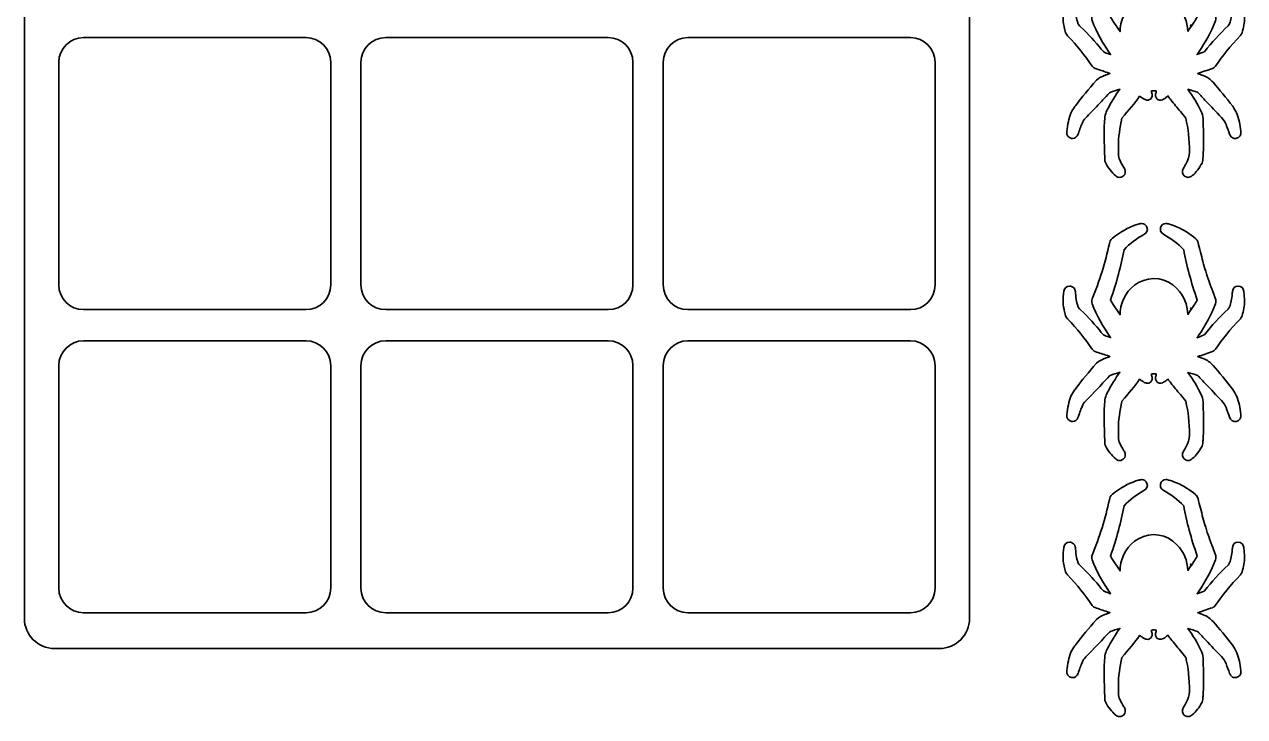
# Model space of a CAD drawing. Extents: x -1599 to 1560, y -1261 to 352.
# Drawn here: x -1599 to -102, y -1261 to -412 of the extents above; entities that cross this region are included whole.
import ezdxf

# ---------------------------------------------------------------- set-up
doc = ezdxf.new("R2010")
doc.units = 0
doc.header["$MEASUREMENT"] = 0
doc.layers.add('Layer 1', color=7, linetype='Continuous', lineweight=0)

msp = doc.modelspace()

# ---------------------------------------------------------------- linework, layer by layer
at = {"layer": 'Layer 1', "color": 1, "lineweight": 35, "true_color": 0xff0000}
for points, knots in [([(-516.8, 273), (-516.8, 273), (-1522, 273), (-1522, 273), (-1564.6, 273), (-1599.1, 238.5), (-1599.1, 195.9), (-1599.1, 195.9), (-1599.1, -1140.2), (-1599.1, -1140.2), (-1599.1, -1160.7), (-1582.5, -1177.3), (-1562, -1177.3), (-1562, -1177.3), (-476.8, -1177.3), (-476.8, -1177.3), (-456.3, -1177.3), (-439.7, -1160.7), (-439.7, -1140.2), (-439.7, -1140.2), (-439.7, 195.9), (-439.7, 195.9), (-439.7, 238.5), (-474.2, 273), (-516.8, 273)], [0, 0, 0, 0, 1, 1, 1, 2, 2, 2, 3, 3, 3, 4, 4, 4, 5, 5, 5, 6, 6, 6, 7, 7, 7, 8, 8, 8, 8]), ([(-138, -463.3), (-129.6, -450.9), (-119.6, -438.6), (-107.5, -425.8), (-106.6, -424.8), (-105.9, -423.6), (-105.4, -422.3), (-103.3, -416.2), (-102.3, -409.9), (-102.4, -403.7), (-102.4, -400.2), (-102.8, -396.7), (-103.1, -393.4), (-103.1, -393.4), (-103.2, -392.4), (-103.2, -392.4), (-103.5, -388.5), (-106.4, -385.9), (-110.3, -385.9), (-114.1, -385.9), (-116.8, -388.5), (-117.2, -392.4), (-117.3, -393.1), (-117.3, -393.7), (-117.4, -394.4), (-117.4, -394.4), (-117.4, -395.3), (-117.4, -395.3), (-117.9, -401.6), (-118.9, -406.7), (-120.7, -411.3), (-121.1, -412.4), (-121.7, -413.2), (-122.5, -414), (-132.8, -423.7), (-142.6, -434.3), (-151.6, -445.6), (-151.7, -445.7), (-151.8, -445.8), (-151.8, -445.8), (-154.8, -446.9), (-157.8, -448.1), (-160.7, -449.2), (-160.1, -448.3), (-159.5, -447.5), (-158.9, -446.6), (-149.9, -433.7), (-143.1, -420.9), (-138, -407.6), (-137, -405), (-137.6, -402.9), (-138, -401.5), (-139.1, -398.5), (-140.3, -395.4), (-141.4, -392.4), (-144.4, -384.3), (-147.5, -375.9), (-150, -367.6), (-152.4, -359.9), (-154.4, -351.9), (-156.4, -344.2), (-157.4, -340.2), (-158.4, -336.3), (-159.4, -332.3), (-159.9, -330.5), (-160.9, -328.8), (-162.2, -327.8), (-169.4, -321.7), (-177.3, -316.7), (-185.7, -313), (-189, -311.6), (-192.4, -310.6), (-195.7, -309.6), (-195.7, -309.6), (-196.4, -309.4), (-196.4, -309.4), (-197.2, -309.2), (-197.9, -309.1), (-198.7, -309.1), (-201.9, -309.1), (-204.6, -311.3), (-205.4, -314.5), (-205.9, -316.5), (-205.9, -320.2), (-201.3, -322.7), (-192.3, -327.5), (-184.1, -333.8), (-176.9, -341.3), (-173.4, -360.8), (-168, -381), (-160.3, -403), (-161.7, -405.2), (-163.1, -407.4), (-164.6, -409.6), (-164.6, -409.6), (-164.6, -409.6), (-164.6, -409.6), (-164.6, -409.6), (-168, -414.8), (-168, -414.8), (-168.2, -414.1), (-168.3, -413.4), (-168.5, -412.7), (-168.4, -413.5), (-168.3, -414.2), (-168.2, -415), (-168.2, -415), (-171.9, -420.5), (-171.9, -420.5), (-172.4, -408.5), (-176.6, -397.9), (-185.2, -388.9), (-197.8, -375.8), (-216.6, -372.8), (-232.3, -381.6), (-246, -389.3), (-253, -401.6), (-254.9, -416.9), (-255.1, -418.3), (-255.1, -419.6), (-255.1, -421), (-255.1, -421), (-263.3, -408.5), (-263.3, -408.5), (-264.5, -406.6), (-265.7, -404.8), (-266.8, -403), (-259.2, -381.1), (-253.8, -360.9), (-250.2, -341.3), (-242.9, -333.6), (-234.6, -327.4), (-225.7, -322.6), (-222.2, -320.7), (-220.7, -317.2), (-222, -313.7), (-223.1, -310.9), (-225.6, -309.1), (-228.6, -309.1), (-229.2, -309.1), (-229.9, -309.2), (-230.6, -309.4), (-232, -309.7), (-233.8, -310.1), (-235.5, -310.7), (-245.1, -314), (-254.3, -319.2), (-264.3, -327.1), (-266.9, -329.1), (-267.6, -331.6), (-268.1, -333.7), (-273.1, -356.8), (-280.2, -379.7), (-289.1, -401.6), (-289.9, -403.6), (-289.9, -405.5), (-289.2, -407.5), (-283.7, -421.8), (-276.3, -435.5), (-266.6, -449.1), (-268.3, -448.4), (-270.1, -447.8), (-271.9, -447.2), (-274.4, -446.3), (-276.2, -445), (-278.1, -442.6), (-285.2, -433.6), (-293.5, -424.6), (-303.7, -414.9), (-305.4, -413.2), (-306.3, -412), (-306.7, -410.6), (-306.9, -410), (-307.1, -409.4), (-307.3, -408.7), (-307.7, -407.3), (-308.1, -406), (-308.4, -404.7), (-308.9, -401.4), (-309.3, -397.8), (-309.7, -394.4), (-309.7, -394.4), (-309.8, -392.9), (-309.8, -392.9), (-310, -391.6), (-310.4, -387.7), (-314.5, -386.3), (-315.4, -386), (-316.2, -385.8), (-317, -385.8), (-320.5, -385.8), (-323.4, -388.5), (-324, -392.2), (-325.4, -401.1), (-325.1, -409.7), (-323.1, -417.7), (-323, -418), (-322.9, -418.4), (-322.8, -418.7), (-322.3, -420.9), (-321.7, -423.7), (-319.5, -426), (-307.7, -438.4), (-297.8, -450.6), (-289.2, -463.4), (-288.3, -464.5), (-287.1, -465.5), (-285.7, -466), (-280.7, -467.7), (-275.7, -469.4), (-270.6, -471.2), (-270.6, -471.2), (-267.4, -472.3), (-267.4, -472.3), (-269.5, -473), (-271.6, -473.8), (-273.6, -474.6), (-273.6, -474.6), (-274.4, -474.9), (-274.4, -474.9), (-277.5, -476.1), (-281, -477.4), (-283.8, -480.5), (-293.7, -491.6), (-301.8, -501.1), (-309.4, -511.4), (-309.7, -511.9), (-310.1, -512.4), (-310.4, -512.8), (-312.2, -515.2), (-314.1, -517.8), (-315.3, -520.8), (-317.9, -527.4), (-319.5, -534.6), (-320.3, -543.7), (-320.8, -547.8), (-318.5, -551), (-314.7, -551.8), (-314.2, -551.9), (-313.7, -551.9), (-313.3, -551.9), (-310.2, -551.9), (-307.7, -550), (-306.6, -546.7), (-306.2, -545.8), (-305.9, -544.8), (-305.6, -543.9), (-304.7, -541.4), (-303.9, -539.1), (-303, -536.8), (-303, -536.8), (-302.4, -535.4), (-302.4, -535.4), (-301.3, -532.7), (-300.3, -530.1), (-298.5, -528.2), (-296.3, -526), (-294.2, -523.7), (-292.1, -521.5), (-292.1, -521.5), (-284, -513), (-284, -513), (-278.7, -507.4), (-273.3, -501.7), (-267.9, -496.1), (-267.4, -495.6), (-267.2, -495.4), (-267.2, -495.4), (-263.3, -494.1), (-259.3, -492.8), (-255.3, -491.6), (-260.4, -498.7), (-266.2, -507.4), (-270.7, -516.9), (-270.7, -516.9), (-271.1, -517.8), (-271.1, -517.8), (-272.2, -520), (-273.3, -522.5), (-273.6, -525.3), (-274.3, -532.6), (-274.6, -539.2), (-274.6, -545.6), (-274.5, -553.5), (-274.3, -561.5), (-274, -569.2), (-273.9, -572), (-273.8, -574.8), (-273.8, -577.7), (-273.7, -578.8), (-273.6, -580.2), (-272.9, -581.6), (-269.6, -588.2), (-265.5, -593.5), (-260.4, -597.8), (-258.9, -599), (-257.2, -599.7), (-255.5, -599.7), (-253.8, -599.7), (-252.3, -599), (-250.9, -597.9), (-248.3, -595.6), (-247.8, -591.9), (-249.7, -588.6), (-249.7, -588.6), (-250.3, -587.6), (-250.3, -587.6), (-251.9, -584.8), (-253.5, -582), (-255.1, -579.1), (-256.5, -576.4), (-257.2, -573.7), (-257.1, -570.8), (-257, -569.1), (-257, -567.3), (-257.1, -565.6), (-257.1, -564.5), (-257.1, -563.3), (-257.1, -562.2), (-257, -550.2), (-255.5, -538.5), (-252.8, -527.2), (-252.8, -527.2), (-252.7, -527.1), (-252.7, -527), (-244.1, -517.3), (-237.1, -508.6), (-231.1, -500.2), (-229.8, -501.1), (-228.6, -501.9), (-227.6, -502.5), (-226.6, -503.2), (-225.6, -503.8), (-224.4, -504.3), (-223.8, -504.6), (-223.2, -504.7), (-222.5, -504.8), (-220.6, -505.3), (-219.8, -504.9), (-219.8, -504.9), (-219.8, -504.9), (-219.9, -504.7), (-219.9, -504.7), (-219.1, -504.5), (-218.3, -504.2), (-217.7, -503.6), (-215.4, -501.7), (-215.7, -498.6), (-215.8, -497.6), (-215.9, -496.7), (-216.1, -495.9), (-216.3, -495.3), (-216.4, -495), (-216.5, -494.7), (-216.5, -494.4), (-216.6, -494), (-216.5, -493.8), (-216.5, -493.7), (-216.5, -493.7), (-216.4, -493.7), (-216.2, -493.6), (-215.3, -493.5), (-214.3, -493.4), (-213.4, -493.4), (-212.6, -493.4), (-211.9, -493.5), (-211.2, -493.6), (-210.8, -493.6), (-210.7, -493.7), (-210.6, -493.7), (-210.6, -493.8), (-210.5, -494.1), (-210.6, -494.7), (-210.7, -494.9), (-210.8, -495.1), (-210.8, -495.4), (-211, -496), (-211.3, -496.7), (-211.4, -497.6), (-211.5, -498.7), (-211.8, -501.4), (-209.8, -503.4), (-208.8, -504.3), (-207.3, -504.9), (-205.6, -504.9), (-204.9, -504.9), (-204, -504.8), (-203.1, -504.4), (-201, -503.6), (-199.3, -502.5), (-197.9, -501.1), (-197.9, -501.1), (-197.9, -501.1), (-197.9, -501.1), (-197.9, -501.1), (-197.4, -500.7), (-196.5, -499.9), (-196.5, -499.9), (-196.4, -499.8), (-196.4, -499.8), (-195.2, -501.4), (-194.1, -503), (-192.8, -504.6), (-189, -509.4), (-185, -514.2), (-181.1, -518.9), (-178.9, -521.6), (-176.7, -524.3), (-174.5, -527), (-174.4, -527.1), (-174.4, -527.2), (-174.4, -527.2), (-171.4, -539.5), (-169.9, -553.1), (-170, -568.9), (-170, -573.7), (-171.2, -578.1), (-173.8, -582.5), (-174.5, -583.5), (-175.1, -584.6), (-175.7, -585.6), (-176.2, -586.5), (-176.7, -587.4), (-177.3, -588.3), (-179.8, -592.5), (-178.4, -596), (-176.2, -597.9), (-174.9, -599), (-173.3, -599.6), (-171.7, -599.6), (-169.9, -599.6), (-168.1, -598.9), (-166.4, -597.5), (-161.8, -593.6), (-157.9, -588.6), (-154.5, -582.1), (-153.9, -581), (-153.5, -579.8), (-153.5, -578.7), (-153.4, -576.9), (-153.3, -575.1), (-153.2, -573.3), (-152.9, -568.6), (-152.6, -563.6), (-152.6, -558.7), (-152.6, -548.9), (-152.9, -538.9), (-153.1, -530.4), (-153.1, -530.4), (-153.2, -529.7), (-153.2, -529.7), (-153.2, -527), (-153.4, -523.8), (-154.7, -520.6), (-159.6, -509.4), (-166.2, -499.5), (-171.8, -491.6), (-167.9, -492.8), (-164, -494.1), (-160.1, -495.3), (-160, -495.4), (-159.9, -495.4), (-159.8, -495.5), (-156.5, -499), (-153.1, -502.6), (-149.7, -506.1), (-143.5, -512.7), (-137, -519.5), (-130.6, -526.1), (-128.1, -528.7), (-126.2, -531.6), (-125, -534.8), (-123.5, -538.7), (-122.1, -542.7), (-120.6, -546.7), (-120, -548.3), (-119.1, -549.6), (-117.9, -550.5), (-116.8, -551.4), (-115.4, -551.9), (-113.9, -551.9), (-113.4, -551.9), (-112.8, -551.9), (-112.2, -551.7), (-108.4, -550.8), (-106.2, -547.6), (-106.8, -543.5), (-107.5, -538.8), (-108.1, -535.3), (-108.7, -531.9), (-110.1, -524.3), (-112.7, -518), (-116.9, -512.5), (-124.9, -501.9), (-133.5, -491.8), (-141, -483.1), (-144.3, -479.3), (-148.2, -476.6), (-152.9, -474.8), (-155.2, -474), (-157.5, -473.1), (-159.8, -472.3), (-153.8, -470.2), (-147.8, -468.2), (-141.8, -466.1), (-140.2, -465.6), (-138.8, -464.5), (-138, -463.3)], [0, 0, 0, 0, 1, 1, 1, 2, 2, 2, 3, 3, 3, 4, 4, 4, 5, 5, 5, 6, 6, 6, 7, 7, 7, 8, 8, 8, 9, 9, 9, 10, 10, 10, 11, 11, 11, 12, 12, 12, 13, 13, 13, 14, 14, 14, 15, 15, 15, 16, 16, 16, 17, 17, 17, 18, 18, 18, 19, 19, 19, 20, 20, 20, 21, 21, 21, 22, 22, 22, 23, 23, 23, 24, 24, 24, 25, 25, 25, 26, 26, 26, 27, 27, 27, 28, 28, 28, 29, 29, 29, 30, 30, 30, 31, 31, 31, 32, 32, 32, 33, 33, 33, 34, 34, 34, 35, 35, 35, 36, 36, 36, 37, 37, 37, 38, 38, 38, 39, 39, 39, 40, 40, 40, 41, 41, 41, 42, 42, 42, 43, 43, 43, 44, 44, 44, 45, 45, 45, 46, 46, 46, 47, 47, 47, 48, 48, 48, 49, 49, 49, 50, 50, 50, 51, 51, 51, 52, 52, 52, 53, 53, 53, 54, 54, 54, 55, 55, 55, 56, 56, 56, 57, 57, 57, 58, 58, 58, 59, 59, 59, 60, 60, 60, 61, 61, 61, 62, 62, 62, 63, 63, 63, 64, 64, 64, 65, 65, 65, 66, 66, 66, 67, 67, 67, 68, 68, 68, 69, 69, 69, 70, 70, 70, 71, 71, 71, 72, 72, 72, 73, 73, 73, 74, 74, 74, 75, 75, 75, 76, 76, 76, 77, 77, 77, 78, 78, 78, 79, 79, 79, 80, 80, 80, 81, 81, 81, 82, 82, 82, 83, 83, 83, 84, 84, 84, 85, 85, 85, 86, 86, 86, 87, 87, 87, 88, 88, 88, 89, 89, 89, 90, 90, 90, 91, 91, 91, 92, 92, 92, 93, 93, 93, 94, 94, 94, 95, 95, 95, 96, 96, 96, 97, 97, 97, 98, 98, 98, 99, 99, 99, 100, 100, 100, 101, 101, 101, 102, 102, 102, 103, 103, 103, 104, 104, 104, 105, 105, 105, 106, 106, 106, 107, 107, 107, 108, 108, 108, 109, 109, 109, 110, 110, 110, 111, 111, 111, 112, 112, 112, 113, 113, 113, 114, 114, 114, 115, 115, 115, 116, 116, 116, 117, 117, 117, 118, 118, 118, 119, 119, 119, 120, 120, 120, 121, 121, 121, 122, 122, 122, 123, 123, 123, 124, 124, 124, 125, 125, 125, 126, 126, 126, 127, 127, 127, 128, 128, 128, 129, 129, 129, 130, 130, 130, 131, 131, 131, 132, 132, 132, 133, 133, 133, 134, 134, 134, 135, 135, 135, 136, 136, 136, 137, 137, 137, 138, 138, 138, 139, 139, 139, 140, 140, 140, 141, 141, 141, 142, 142, 142, 143, 143, 143, 144, 144, 144, 145, 145, 145, 146, 146, 146, 147, 147, 147, 148, 148, 148, 149, 149, 149, 150, 150, 150, 151, 151, 151, 152, 152, 152, 153, 153, 153, 154, 154, 154, 155, 155, 155, 156, 156, 156, 157, 157, 157, 158, 158, 158, 159, 159, 159, 160, 160, 160, 161, 161, 161, 162, 162, 162, 163, 163, 163, 164, 164, 164, 165, 165, 165, 166, 166, 166, 167, 167, 167, 168, 168, 168, 169, 169, 169, 169]), ([(-1223.3, -731.5), (-1223.3, -748.2), (-1236.9, -761.8), (-1253.6, -761.8), (-1253.6, -761.8), (-1526.5, -761.8), (-1526.5, -761.8), (-1543.3, -761.8), (-1556.9, -748.2), (-1556.9, -731.5), (-1556.9, -731.5), (-1556.9, -458.6), (-1556.9, -458.6), (-1556.9, -441.8), (-1543.3, -428.2), (-1526.5, -428.2), (-1526.5, -428.2), (-1253.6, -428.2), (-1253.6, -428.2), (-1236.9, -428.2), (-1223.3, -441.8), (-1223.3, -458.6), (-1223.3, -458.6), (-1223.3, -731.5), (-1223.3, -731.5)], [0, 0, 0, 0, 1, 1, 1, 2, 2, 2, 3, 3, 3, 4, 4, 4, 5, 5, 5, 6, 6, 6, 7, 7, 7, 8, 8, 8, 8]), ([(-852.6, -731.5), (-852.6, -748.2), (-866.2, -761.8), (-882.9, -761.8), (-882.9, -761.8), (-1155.8, -761.8), (-1155.8, -761.8), (-1172.6, -761.8), (-1186.2, -748.2), (-1186.2, -731.5), (-1186.2, -731.5), (-1186.2, -458.6), (-1186.2, -458.6), (-1186.2, -441.8), (-1172.6, -428.2), (-1155.8, -428.2), (-1155.8, -428.2), (-882.9, -428.2), (-882.9, -428.2), (-866.2, -428.2), (-852.6, -441.8), (-852.6, -458.6), (-852.6, -458.6), (-852.6, -731.5), (-852.6, -731.5)], [0, 0, 0, 0, 1, 1, 1, 2, 2, 2, 3, 3, 3, 4, 4, 4, 5, 5, 5, 6, 6, 6, 7, 7, 7, 8, 8, 8, 8]), ([(-481.9, -731.5), (-481.9, -748.2), (-495.5, -761.8), (-512.2, -761.8), (-512.2, -761.8), (-785.1, -761.8), (-785.1, -761.8), (-801.9, -761.8), (-815.5, -748.2), (-815.5, -731.5), (-815.5, -731.5), (-815.5, -458.6), (-815.5, -458.6), (-815.5, -441.8), (-801.9, -428.2), (-785.1, -428.2), (-785.1, -428.2), (-512.2, -428.2), (-512.2, -428.2), (-495.5, -428.2), (-481.9, -441.8), (-481.9, -458.6), (-481.9, -458.6), (-481.9, -731.5), (-481.9, -731.5)], [0, 0, 0, 0, 1, 1, 1, 2, 2, 2, 3, 3, 3, 4, 4, 4, 5, 5, 5, 6, 6, 6, 7, 7, 7, 8, 8, 8, 8]), ([(-138, -810.3), (-129.6, -797.9), (-119.6, -785.7), (-107.5, -772.9), (-106.6, -771.9), (-105.9, -770.7), (-105.4, -769.4), (-103.3, -763.2), (-102.3, -757), (-102.4, -750.7), (-102.4, -747.2), (-102.8, -743.8), (-103.1, -740.5), (-103.1, -740.5), (-103.2, -739.5), (-103.2, -739.5), (-103.5, -735.6), (-106.4, -732.9), (-110.3, -732.9), (-114.1, -732.9), (-116.8, -735.5), (-117.2, -739.4), (-117.3, -740.1), (-117.3, -740.8), (-117.4, -741.5), (-117.4, -741.5), (-117.4, -742.4), (-117.4, -742.4), (-117.9, -748.7), (-118.9, -753.7), (-120.7, -758.3), (-121.1, -759.4), (-121.7, -760.3), (-122.5, -761.1), (-132.8, -770.7), (-142.6, -781.3), (-151.6, -792.7), (-151.7, -792.7), (-151.8, -792.8), (-151.8, -792.8), (-154.8, -794), (-157.8, -795.1), (-160.7, -796.2), (-160.1, -795.4), (-159.5, -794.5), (-158.9, -793.7), (-149.9, -780.8), (-143.1, -768), (-138, -754.6), (-137, -752), (-137.6, -750), (-138, -748.6), (-139.1, -745.6), (-140.3, -742.5), (-141.4, -739.4), (-144.4, -731.3), (-147.5, -723), (-150, -714.6), (-152.4, -706.9), (-154.4, -699), (-156.4, -691.2), (-157.4, -687.3), (-158.4, -683.3), (-159.4, -679.3), (-159.9, -677.6), (-160.9, -675.9), (-162.2, -674.8), (-169.4, -668.7), (-177.3, -663.8), (-185.7, -660.1), (-189, -658.7), (-192.4, -657.7), (-195.7, -656.7), (-195.7, -656.7), (-196.4, -656.5), (-196.4, -656.5), (-197.2, -656.3), (-197.9, -656.1), (-198.7, -656.1), (-201.9, -656.1), (-204.6, -658.3), (-205.4, -661.6), (-205.9, -663.6), (-205.9, -667.3), (-201.3, -669.7), (-192.3, -674.6), (-184.1, -680.9), (-176.9, -688.3), (-173.4, -707.9), (-168, -728.1), (-160.3, -750.1), (-161.7, -752.2), (-163.1, -754.5), (-164.6, -756.7), (-164.6, -756.7), (-164.6, -756.7), (-164.6, -756.7), (-164.6, -756.7), (-168, -761.8), (-168, -761.8), (-168.2, -761.1), (-168.3, -760.5), (-168.5, -759.8), (-168.4, -760.5), (-168.3, -761.3), (-168.2, -762), (-168.2, -762), (-171.9, -767.6), (-171.9, -767.6), (-172.4, -755.6), (-176.6, -744.9), (-185.2, -736), (-197.8, -722.9), (-216.6, -719.8), (-232.3, -728.7), (-246, -736.4), (-253, -748.7), (-254.9, -764), (-255.1, -765.3), (-255.1, -766.7), (-255.1, -768.1), (-255.1, -768.1), (-263.3, -755.5), (-263.3, -755.5), (-264.5, -753.7), (-265.7, -751.9), (-266.8, -750.1), (-259.2, -728.2), (-253.8, -708), (-250.2, -688.3), (-242.9, -680.7), (-234.6, -674.4), (-225.7, -669.7), (-222.2, -667.8), (-220.7, -664.3), (-222, -660.8), (-223.1, -657.9), (-225.6, -656.2), (-228.6, -656.2), (-229.2, -656.2), (-229.9, -656.3), (-230.6, -656.4), (-232, -656.8), (-233.8, -657.2), (-235.5, -657.8), (-245.1, -661.1), (-254.3, -666.3), (-264.3, -674.1), (-266.9, -676.2), (-267.6, -678.6), (-268.1, -680.8), (-273.1, -703.9), (-280.2, -726.7), (-289.1, -748.7), (-289.9, -750.6), (-289.9, -752.5), (-289.2, -754.5), (-283.7, -768.9), (-276.3, -782.5), (-266.6, -796.1), (-268.3, -795.5), (-270.1, -794.8), (-271.9, -794.2), (-274.4, -793.4), (-276.2, -792), (-278.1, -789.7), (-285.2, -780.7), (-293.5, -771.6), (-303.7, -761.9), (-305.4, -760.3), (-306.3, -759), (-306.7, -757.6), (-306.9, -757), (-307.1, -756.4), (-307.3, -755.8), (-307.7, -754.4), (-308.1, -753.1), (-308.4, -751.8), (-308.9, -748.4), (-309.3, -744.9), (-309.7, -741.5), (-309.7, -741.5), (-309.8, -740), (-309.8, -740), (-310, -738.7), (-310.4, -734.8), (-314.5, -733.3), (-315.4, -733), (-316.2, -732.9), (-317, -732.9), (-320.5, -732.9), (-323.4, -735.5), (-324, -739.3), (-325.4, -748.2), (-325.1, -756.8), (-323.1, -764.8), (-323, -765.1), (-322.9, -765.4), (-322.8, -765.8), (-322.3, -768), (-321.7, -770.7), (-319.5, -773.1), (-307.7, -785.5), (-297.8, -797.7), (-289.2, -810.4), (-288.3, -811.6), (-287.1, -812.6), (-285.7, -813.1), (-280.7, -814.8), (-275.7, -816.5), (-270.6, -818.2), (-270.6, -818.2), (-267.4, -819.3), (-267.4, -819.3), (-269.5, -820.1), (-271.6, -820.8), (-273.6, -821.6), (-273.6, -821.6), (-274.4, -821.9), (-274.4, -821.9), (-277.5, -823.1), (-281, -824.5), (-283.8, -827.6), (-293.7, -838.7), (-301.8, -848.2), (-309.4, -858.5), (-309.7, -858.9), (-310.1, -859.4), (-310.4, -859.9), (-312.2, -862.2), (-314.1, -864.8), (-315.3, -867.9), (-317.9, -874.4), (-319.5, -881.7), (-320.3, -890.8), (-320.8, -894.9), (-318.5, -898), (-314.7, -898.8), (-314.2, -898.9), (-313.7, -899), (-313.3, -899), (-310.2, -899), (-307.7, -897), (-306.6, -893.7), (-306.2, -892.8), (-305.9, -891.9), (-305.6, -891), (-304.7, -888.5), (-303.9, -886.2), (-303, -883.9), (-303, -883.9), (-302.4, -882.5), (-302.4, -882.5), (-301.3, -879.7), (-300.3, -877.1), (-298.5, -875.3), (-296.3, -873.1), (-294.2, -870.8), (-292.1, -868.6), (-292.1, -868.6), (-284, -860.1), (-284, -860.1), (-278.7, -854.4), (-273.3, -848.8), (-267.9, -843.1), (-267.4, -842.7), (-267.2, -842.5), (-267.2, -842.4), (-263.3, -841.1), (-259.3, -839.9), (-255.3, -838.6), (-260.4, -845.8), (-266.2, -854.4), (-270.7, -864), (-270.7, -864), (-271.1, -864.9), (-271.1, -864.9), (-272.2, -867), (-273.3, -869.5), (-273.6, -872.3), (-274.3, -879.7), (-274.6, -886.3), (-274.6, -892.6), (-274.5, -900.5), (-274.3, -908.5), (-274, -916.3), (-273.9, -919.1), (-273.8, -921.9), (-273.8, -924.7), (-273.7, -925.9), (-273.6, -927.3), (-272.9, -928.6), (-269.6, -935.3), (-265.5, -940.5), (-260.4, -944.8), (-258.9, -946.1), (-257.2, -946.7), (-255.5, -946.7), (-253.8, -946.7), (-252.3, -946.1), (-250.9, -944.9), (-248.3, -942.6), (-247.8, -939), (-249.7, -935.7), (-249.7, -935.7), (-250.3, -934.7), (-250.3, -934.7), (-251.9, -931.9), (-253.5, -929), (-255.1, -926.2), (-256.5, -923.5), (-257.2, -920.8), (-257.1, -917.9), (-257, -916.1), (-257, -914.3), (-257.1, -912.7), (-257.1, -911.5), (-257.1, -910.4), (-257.1, -909.3), (-257, -897.3), (-255.5, -885.5), (-252.8, -874.3), (-252.8, -874.2), (-252.7, -874.1), (-252.7, -874.1), (-244.1, -864.4), (-237.1, -855.7), (-231.1, -847.2), (-229.8, -848.2), (-228.6, -848.9), (-227.6, -849.6), (-226.6, -850.2), (-225.6, -850.9), (-224.4, -851.4), (-223.8, -851.6), (-223.2, -851.8), (-222.5, -851.8), (-220.6, -852.3), (-219.8, -852), (-219.8, -852), (-219.8, -852), (-219.9, -851.8), (-219.9, -851.8), (-219.1, -851.6), (-218.3, -851.2), (-217.7, -850.7), (-215.4, -848.8), (-215.7, -845.7), (-215.8, -844.7), (-215.9, -843.8), (-216.1, -843), (-216.3, -842.4), (-216.4, -842.1), (-216.5, -841.7), (-216.5, -841.4), (-216.6, -841), (-216.5, -840.8), (-216.5, -840.8), (-216.5, -840.8), (-216.4, -840.7), (-216.2, -840.7), (-215.3, -840.5), (-214.3, -840.5), (-213.4, -840.5), (-212.6, -840.5), (-211.9, -840.5), (-211.2, -840.6), (-210.8, -840.7), (-210.7, -840.8), (-210.6, -840.8), (-210.6, -840.9), (-210.5, -841.2), (-210.6, -841.7), (-210.7, -842), (-210.8, -842.2), (-210.8, -842.4), (-211, -843), (-211.3, -843.8), (-211.4, -844.7), (-211.5, -845.7), (-211.8, -848.5), (-209.8, -850.4), (-208.8, -851.4), (-207.3, -852), (-205.6, -852), (-204.9, -852), (-204, -851.9), (-203.1, -851.5), (-201, -850.7), (-199.3, -849.5), (-197.9, -848.1), (-197.9, -848.1), (-197.9, -848.2), (-197.9, -848.2), (-197.9, -848.2), (-197.4, -847.7), (-196.5, -846.9), (-196.5, -846.9), (-196.4, -846.9), (-196.4, -846.9), (-195.2, -848.5), (-194.1, -850), (-192.8, -851.6), (-189, -856.5), (-185, -861.3), (-181.1, -866), (-178.9, -868.7), (-176.7, -871.4), (-174.5, -874.1), (-174.4, -874.1), (-174.4, -874.2), (-174.4, -874.3), (-171.4, -886.5), (-169.9, -900.2), (-170, -915.9), (-170, -920.8), (-171.2, -925.2), (-173.8, -929.5), (-174.5, -930.6), (-175.1, -931.6), (-175.7, -932.7), (-176.2, -933.6), (-176.7, -934.5), (-177.3, -935.3), (-179.8, -939.6), (-178.4, -943.1), (-176.2, -944.9), (-174.9, -946.1), (-173.3, -946.7), (-171.7, -946.7), (-169.9, -946.7), (-168.1, -946), (-166.4, -944.5), (-161.8, -940.6), (-157.9, -935.6), (-154.5, -929.2), (-153.9, -928), (-153.5, -926.9), (-153.5, -925.7), (-153.4, -924), (-153.3, -922.2), (-153.2, -920.4), (-152.9, -915.6), (-152.6, -910.7), (-152.6, -905.8), (-152.6, -895.9), (-152.9, -886), (-153.1, -877.4), (-153.1, -877.4), (-153.2, -876.8), (-153.2, -876.8), (-153.2, -874), (-153.4, -870.9), (-154.7, -867.7), (-159.6, -856.5), (-166.2, -846.5), (-171.8, -838.7), (-167.9, -839.9), (-164, -841.1), (-160.1, -842.4), (-160, -842.4), (-159.9, -842.5), (-159.8, -842.6), (-156.5, -846.1), (-153.1, -849.6), (-149.7, -853.2), (-143.5, -859.8), (-137, -866.5), (-130.6, -873.2), (-128.1, -875.8), (-126.2, -878.6), (-125, -881.8), (-123.5, -885.8), (-122.1, -889.7), (-120.6, -893.7), (-120, -895.4), (-119.1, -896.7), (-117.9, -897.6), (-116.8, -898.5), (-115.4, -899), (-113.9, -899), (-113.4, -899), (-112.8, -898.9), (-112.2, -898.8), (-108.4, -897.9), (-106.2, -894.6), (-106.8, -890.5), (-107.5, -885.9), (-108.1, -882.3), (-108.7, -878.9), (-110.1, -871.4), (-112.7, -865), (-116.9, -859.6), (-124.9, -849), (-133.5, -838.8), (-141, -830.2), (-144.3, -826.3), (-148.2, -823.6), (-152.9, -821.9), (-155.2, -821), (-157.5, -820.2), (-159.8, -819.4), (-153.8, -817.3), (-147.8, -815.3), (-141.8, -813.2), (-140.2, -812.6), (-138.8, -811.6), (-138, -810.3)], [0, 0, 0, 0, 1, 1, 1, 2, 2, 2, 3, 3, 3, 4, 4, 4, 5, 5, 5, 6, 6, 6, 7, 7, 7, 8, 8, 8, 9, 9, 9, 10, 10, 10, 11, 11, 11, 12, 12, 12, 13, 13, 13, 14, 14, 14, 15, 15, 15, 16, 16, 16, 17, 17, 17, 18, 18, 18, 19, 19, 19, 20, 20, 20, 21, 21, 21, 22, 22, 22, 23, 23, 23, 24, 24, 24, 25, 25, 25, 26, 26, 26, 27, 27, 27, 28, 28, 28, 29, 29, 29, 30, 30, 30, 31, 31, 31, 32, 32, 32, 33, 33, 33, 34, 34, 34, 35, 35, 35, 36, 36, 36, 37, 37, 37, 38, 38, 38, 39, 39, 39, 40, 40, 40, 41, 41, 41, 42, 42, 42, 43, 43, 43, 44, 44, 44, 45, 45, 45, 46, 46, 46, 47, 47, 47, 48, 48, 48, 49, 49, 49, 50, 50, 50, 51, 51, 51, 52, 52, 52, 53, 53, 53, 54, 54, 54, 55, 55, 55, 56, 56, 56, 57, 57, 57, 58, 58, 58, 59, 59, 59, 60, 60, 60, 61, 61, 61, 62, 62, 62, 63, 63, 63, 64, 64, 64, 65, 65, 65, 66, 66, 66, 67, 67, 67, 68, 68, 68, 69, 69, 69, 70, 70, 70, 71, 71, 71, 72, 72, 72, 73, 73, 73, 74, 74, 74, 75, 75, 75, 76, 76, 76, 77, 77, 77, 78, 78, 78, 79, 79, 79, 80, 80, 80, 81, 81, 81, 82, 82, 82, 83, 83, 83, 84, 84, 84, 85, 85, 85, 86, 86, 86, 87, 87, 87, 88, 88, 88, 89, 89, 89, 90, 90, 90, 91, 91, 91, 92, 92, 92, 93, 93, 93, 94, 94, 94, 95, 95, 95, 96, 96, 96, 97, 97, 97, 98, 98, 98, 99, 99, 99, 100, 100, 100, 101, 101, 101, 102, 102, 102, 103, 103, 103, 104, 104, 104, 105, 105, 105, 106, 106, 106, 107, 107, 107, 108, 108, 108, 109, 109, 109, 110, 110, 110, 111, 111, 111, 112, 112, 112, 113, 113, 113, 114, 114, 114, 115, 115, 115, 116, 116, 116, 117, 117, 117, 118, 118, 118, 119, 119, 119, 120, 120, 120, 121, 121, 121, 122, 122, 122, 123, 123, 123, 124, 124, 124, 125, 125, 125, 126, 126, 126, 127, 127, 127, 128, 128, 128, 129, 129, 129, 130, 130, 130, 131, 131, 131, 132, 132, 132, 133, 133, 133, 134, 134, 134, 135, 135, 135, 136, 136, 136, 137, 137, 137, 138, 138, 138, 139, 139, 139, 140, 140, 140, 141, 141, 141, 142, 142, 142, 143, 143, 143, 144, 144, 144, 145, 145, 145, 146, 146, 146, 147, 147, 147, 148, 148, 148, 149, 149, 149, 150, 150, 150, 151, 151, 151, 152, 152, 152, 153, 153, 153, 154, 154, 154, 155, 155, 155, 156, 156, 156, 157, 157, 157, 158, 158, 158, 159, 159, 159, 160, 160, 160, 161, 161, 161, 162, 162, 162, 163, 163, 163, 164, 164, 164, 165, 165, 165, 166, 166, 166, 167, 167, 167, 168, 168, 168, 169, 169, 169, 169]), ([(-1223.3, -1103.2), (-1223.3, -1119.9), (-1236.9, -1133.5), (-1253.6, -1133.5), (-1253.6, -1133.5), (-1526.5, -1133.5), (-1526.5, -1133.5), (-1543.3, -1133.5), (-1556.9, -1119.9), (-1556.9, -1103.2), (-1556.9, -1103.2), (-1556.9, -830.3), (-1556.9, -830.3), (-1556.9, -813.5), (-1543.3, -800), (-1526.5, -800), (-1526.5, -800), (-1253.6, -800), (-1253.6, -800), (-1236.9, -800), (-1223.3, -813.5), (-1223.3, -830.3), (-1223.3, -830.3), (-1223.3, -1103.2), (-1223.3, -1103.2)], [0, 0, 0, 0, 1, 1, 1, 2, 2, 2, 3, 3, 3, 4, 4, 4, 5, 5, 5, 6, 6, 6, 7, 7, 7, 8, 8, 8, 8]), ([(-852.6, -1103.2), (-852.6, -1119.9), (-866.2, -1133.5), (-882.9, -1133.5), (-882.9, -1133.5), (-1155.8, -1133.5), (-1155.8, -1133.5), (-1172.6, -1133.5), (-1186.2, -1119.9), (-1186.2, -1103.2), (-1186.2, -1103.2), (-1186.2, -830.3), (-1186.2, -830.3), (-1186.2, -813.5), (-1172.6, -800), (-1155.8, -800), (-1155.8, -800), (-882.9, -800), (-882.9, -800), (-866.2, -800), (-852.6, -813.5), (-852.6, -830.3), (-852.6, -830.3), (-852.6, -1103.2), (-852.6, -1103.2)], [0, 0, 0, 0, 1, 1, 1, 2, 2, 2, 3, 3, 3, 4, 4, 4, 5, 5, 5, 6, 6, 6, 7, 7, 7, 8, 8, 8, 8]), ([(-481.9, -1103.2), (-481.9, -1119.9), (-495.5, -1133.5), (-512.2, -1133.5), (-512.2, -1133.5), (-785.1, -1133.5), (-785.1, -1133.5), (-801.9, -1133.5), (-815.5, -1119.9), (-815.5, -1103.2), (-815.5, -1103.2), (-815.5, -830.3), (-815.5, -830.3), (-815.5, -813.5), (-801.9, -800), (-785.1, -800), (-785.1, -800), (-512.2, -800), (-512.2, -800), (-495.5, -800), (-481.9, -813.5), (-481.9, -830.3), (-481.9, -830.3), (-481.9, -1103.2), (-481.9, -1103.2)], [0, 0, 0, 0, 1, 1, 1, 2, 2, 2, 3, 3, 3, 4, 4, 4, 5, 5, 5, 6, 6, 6, 7, 7, 7, 8, 8, 8, 8]), ([(-138, -1124.3), (-129.6, -1111.9), (-119.6, -1099.7), (-107.5, -1086.9), (-106.6, -1085.9), (-105.9, -1084.7), (-105.4, -1083.4), (-103.3, -1077.2), (-102.3, -1071), (-102.4, -1064.7), (-102.4, -1061.2), (-102.8, -1057.8), (-103.1, -1054.5), (-103.1, -1054.5), (-103.2, -1053.5), (-103.2, -1053.5), (-103.5, -1049.6), (-106.4, -1046.9), (-110.3, -1046.9), (-114.1, -1046.9), (-116.8, -1049.5), (-117.2, -1053.4), (-117.3, -1054.1), (-117.3, -1054.8), (-117.4, -1055.5), (-117.4, -1055.5), (-117.4, -1056.4), (-117.4, -1056.4), (-117.9, -1062.7), (-118.9, -1067.7), (-120.7, -1072.3), (-121.1, -1073.4), (-121.7, -1074.3), (-122.5, -1075.1), (-132.8, -1084.7), (-142.6, -1095.3), (-151.6, -1106.7), (-151.7, -1106.7), (-151.8, -1106.8), (-151.8, -1106.8), (-154.8, -1108), (-157.8, -1109.1), (-160.7, -1110.2), (-160.1, -1109.4), (-159.5, -1108.5), (-158.9, -1107.7), (-149.9, -1094.8), (-143.1, -1082), (-138, -1068.6), (-137, -1066), (-137.6, -1064), (-138, -1062.6), (-139.1, -1059.6), (-140.3, -1056.5), (-141.4, -1053.4), (-144.4, -1045.3), (-147.5, -1037), (-150, -1028.6), (-152.4, -1020.9), (-154.4, -1013), (-156.4, -1005.2), (-157.4, -1001.3), (-158.4, -997.3), (-159.4, -993.3), (-159.9, -991.6), (-160.9, -989.9), (-162.2, -988.8), (-169.4, -982.7), (-177.3, -977.8), (-185.7, -974.1), (-189, -972.7), (-192.4, -971.7), (-195.7, -970.7), (-195.7, -970.7), (-196.4, -970.5), (-196.4, -970.5), (-197.2, -970.3), (-197.9, -970.1), (-198.7, -970.1), (-201.9, -970.1), (-204.6, -972.3), (-205.4, -975.6), (-205.9, -977.6), (-205.9, -981.3), (-201.3, -983.7), (-192.3, -988.6), (-184.1, -994.9), (-176.9, -1002.3), (-173.4, -1021.9), (-168, -1042.1), (-160.3, -1064.1), (-161.7, -1066.2), (-163.1, -1068.5), (-164.6, -1070.7), (-164.6, -1070.7), (-164.6, -1070.7), (-164.6, -1070.7), (-164.6, -1070.7), (-168, -1075.8), (-168, -1075.8), (-168.2, -1075.1), (-168.3, -1074.5), (-168.5, -1073.8), (-168.4, -1074.5), (-168.3, -1075.3), (-168.2, -1076), (-168.2, -1076), (-171.9, -1081.6), (-171.9, -1081.6), (-172.4, -1069.6), (-176.6, -1058.9), (-185.2, -1050), (-197.8, -1036.9), (-216.6, -1033.8), (-232.3, -1042.7), (-246, -1050.4), (-253, -1062.7), (-254.9, -1078), (-255.1, -1079.3), (-255.1, -1080.7), (-255.1, -1082.1), (-255.1, -1082.1), (-263.3, -1069.5), (-263.3, -1069.5), (-264.5, -1067.7), (-265.7, -1065.9), (-266.8, -1064.1), (-259.2, -1042.2), (-253.8, -1022), (-250.2, -1002.3), (-242.9, -994.7), (-234.6, -988.4), (-225.7, -983.7), (-222.2, -981.8), (-220.7, -978.3), (-222, -974.8), (-223.1, -971.9), (-225.6, -970.2), (-228.6, -970.2), (-229.2, -970.2), (-229.9, -970.3), (-230.6, -970.4), (-232, -970.8), (-233.8, -971.2), (-235.5, -971.8), (-245.1, -975.1), (-254.3, -980.3), (-264.3, -988.1), (-266.9, -990.2), (-267.6, -992.6), (-268.1, -994.8), (-273.1, -1017.9), (-280.2, -1040.7), (-289.1, -1062.7), (-289.9, -1064.6), (-289.9, -1066.5), (-289.2, -1068.5), (-283.7, -1082.9), (-276.3, -1096.5), (-266.6, -1110.1), (-268.3, -1109.5), (-270.1, -1108.8), (-271.9, -1108.2), (-274.4, -1107.4), (-276.2, -1106), (-278.1, -1103.7), (-285.2, -1094.7), (-293.5, -1085.6), (-303.7, -1075.9), (-305.4, -1074.3), (-306.3, -1073), (-306.7, -1071.6), (-306.9, -1071), (-307.1, -1070.4), (-307.3, -1069.8), (-307.7, -1068.4), (-308.1, -1067.1), (-308.4, -1065.8), (-308.9, -1062.4), (-309.3, -1058.9), (-309.7, -1055.5), (-309.7, -1055.5), (-309.8, -1054), (-309.8, -1054), (-310, -1052.7), (-310.4, -1048.8), (-314.5, -1047.3), (-315.4, -1047), (-316.2, -1046.9), (-317, -1046.9), (-320.5, -1046.9), (-323.4, -1049.5), (-324, -1053.3), (-325.4, -1062.2), (-325.1, -1070.8), (-323.1, -1078.8), (-323, -1079.1), (-322.9, -1079.4), (-322.8, -1079.8), (-322.3, -1082), (-321.7, -1084.7), (-319.5, -1087.1), (-307.7, -1099.5), (-297.8, -1111.7), (-289.2, -1124.4), (-288.3, -1125.6), (-287.1, -1126.6), (-285.7, -1127.1), (-280.7, -1128.8), (-275.7, -1130.5), (-270.6, -1132.2), (-270.6, -1132.2), (-267.4, -1133.3), (-267.4, -1133.3), (-269.5, -1134.1), (-271.6, -1134.8), (-273.6, -1135.6), (-273.6, -1135.6), (-274.4, -1135.9), (-274.4, -1135.9), (-277.5, -1137.1), (-281, -1138.5), (-283.8, -1141.6), (-293.7, -1152.7), (-301.8, -1162.2), (-309.4, -1172.5), (-309.7, -1172.9), (-310.1, -1173.4), (-310.4, -1173.9), (-312.2, -1176.2), (-314.1, -1178.8), (-315.3, -1181.9), (-317.9, -1188.4), (-319.5, -1195.7), (-320.3, -1204.8), (-320.8, -1208.9), (-318.5, -1212), (-314.7, -1212.8), (-314.2, -1212.9), (-313.7, -1213), (-313.3, -1213), (-310.2, -1213), (-307.7, -1211), (-306.6, -1207.7), (-306.2, -1206.8), (-305.9, -1205.9), (-305.6, -1205), (-304.7, -1202.5), (-303.9, -1200.2), (-303, -1197.9), (-303, -1197.9), (-302.4, -1196.5), (-302.4, -1196.5), (-301.3, -1193.7), (-300.3, -1191.1), (-298.5, -1189.3), (-296.3, -1187.1), (-294.2, -1184.8), (-292.1, -1182.6), (-292.1, -1182.6), (-284, -1174.1), (-284, -1174.1), (-278.7, -1168.4), (-273.3, -1162.8), (-267.9, -1157.1), (-267.4, -1156.7), (-267.2, -1156.5), (-267.2, -1156.4), (-263.3, -1155.1), (-259.3, -1153.9), (-255.3, -1152.6), (-260.4, -1159.8), (-266.2, -1168.4), (-270.7, -1178), (-270.7, -1178), (-271.1, -1178.9), (-271.1, -1178.9), (-272.2, -1181), (-273.3, -1183.5), (-273.6, -1186.3), (-274.3, -1193.7), (-274.6, -1200.3), (-274.6, -1206.6), (-274.5, -1214.5), (-274.3, -1222.5), (-274, -1230.3), (-273.9, -1233.1), (-273.8, -1235.9), (-273.8, -1238.7), (-273.7, -1239.9), (-273.6, -1241.3), (-272.9, -1242.6), (-269.6, -1249.3), (-265.5, -1254.5), (-260.4, -1258.8), (-258.9, -1260.1), (-257.2, -1260.7), (-255.5, -1260.7), (-253.8, -1260.7), (-252.3, -1260.1), (-250.9, -1258.9), (-248.3, -1256.6), (-247.8, -1253), (-249.7, -1249.7), (-249.7, -1249.7), (-250.3, -1248.7), (-250.3, -1248.7), (-251.9, -1245.9), (-253.5, -1243), (-255.1, -1240.2), (-256.5, -1237.5), (-257.2, -1234.8), (-257.1, -1231.9), (-257, -1230.1), (-257, -1228.3), (-257.1, -1226.7), (-257.1, -1225.5), (-257.1, -1224.4), (-257.1, -1223.3), (-257, -1211.3), (-255.5, -1199.5), (-252.8, -1188.3), (-252.8, -1188.2), (-252.7, -1188.1), (-252.7, -1188.1), (-244.1, -1178.4), (-237.1, -1169.7), (-231.1, -1161.2), (-229.8, -1162.2), (-228.6, -1162.9), (-227.6, -1163.6), (-226.6, -1164.2), (-225.6, -1164.9), (-224.4, -1165.4), (-223.8, -1165.6), (-223.2, -1165.8), (-222.5, -1165.8), (-220.6, -1166.3), (-219.8, -1166), (-219.8, -1166), (-219.8, -1166), (-219.9, -1165.8), (-219.9, -1165.8), (-219.1, -1165.6), (-218.3, -1165.2), (-217.7, -1164.7), (-215.4, -1162.8), (-215.7, -1159.7), (-215.8, -1158.7), (-215.9, -1157.8), (-216.1, -1157), (-216.3, -1156.4), (-216.4, -1156.1), (-216.5, -1155.7), (-216.5, -1155.4), (-216.6, -1155), (-216.5, -1154.8), (-216.5, -1154.8), (-216.5, -1154.8), (-216.4, -1154.7), (-216.2, -1154.7), (-215.3, -1154.5), (-214.3, -1154.5), (-213.4, -1154.5), (-212.6, -1154.5), (-211.9, -1154.5), (-211.2, -1154.6), (-210.8, -1154.7), (-210.7, -1154.8), (-210.6, -1154.8), (-210.6, -1154.9), (-210.5, -1155.2), (-210.6, -1155.7), (-210.7, -1156), (-210.8, -1156.2), (-210.8, -1156.4), (-211, -1157), (-211.3, -1157.8), (-211.4, -1158.7), (-211.5, -1159.7), (-211.8, -1162.5), (-209.8, -1164.4), (-208.8, -1165.4), (-207.3, -1166), (-205.6, -1166), (-204.9, -1166), (-204, -1165.9), (-203.1, -1165.5), (-201, -1164.7), (-199.3, -1163.5), (-197.9, -1162.1), (-197.9, -1162.1), (-197.9, -1162.2), (-197.9, -1162.2), (-197.9, -1162.2), (-197.4, -1161.7), (-196.5, -1160.9), (-196.5, -1160.9), (-196.4, -1160.9), (-196.4, -1160.9), (-195.2, -1162.5), (-194.1, -1164), (-192.8, -1165.6), (-189, -1170.5), (-185, -1175.3), (-181.1, -1180), (-178.9, -1182.7), (-176.7, -1185.4), (-174.5, -1188.1), (-174.4, -1188.1), (-174.4, -1188.2), (-174.4, -1188.3), (-171.4, -1200.5), (-169.9, -1214.2), (-170, -1229.9), (-170, -1234.8), (-171.2, -1239.2), (-173.8, -1243.5), (-174.5, -1244.6), (-175.1, -1245.6), (-175.7, -1246.7), (-176.2, -1247.6), (-176.7, -1248.5), (-177.3, -1249.3), (-179.8, -1253.6), (-178.4, -1257.1), (-176.2, -1258.9), (-174.9, -1260.1), (-173.3, -1260.7), (-171.7, -1260.7), (-169.9, -1260.7), (-168.1, -1260), (-166.4, -1258.5), (-161.8, -1254.6), (-157.9, -1249.6), (-154.5, -1243.2), (-153.9, -1242), (-153.5, -1240.9), (-153.5, -1239.7), (-153.4, -1238), (-153.3, -1236.2), (-153.2, -1234.4), (-152.9, -1229.6), (-152.6, -1224.7), (-152.6, -1219.8), (-152.6, -1209.9), (-152.9, -1200), (-153.1, -1191.4), (-153.1, -1191.4), (-153.2, -1190.8), (-153.2, -1190.8), (-153.2, -1188), (-153.4, -1184.9), (-154.7, -1181.7), (-159.6, -1170.5), (-166.2, -1160.5), (-171.8, -1152.7), (-167.9, -1153.9), (-164, -1155.1), (-160.1, -1156.4), (-160, -1156.4), (-159.9, -1156.5), (-159.8, -1156.6), (-156.5, -1160.1), (-153.1, -1163.6), (-149.7, -1167.2), (-143.5, -1173.8), (-137, -1180.5), (-130.6, -1187.2), (-128.1, -1189.8), (-126.2, -1192.6), (-125, -1195.8), (-123.5, -1199.8), (-122.1, -1203.7), (-120.6, -1207.7), (-120, -1209.4), (-119.1, -1210.7), (-117.9, -1211.6), (-116.8, -1212.5), (-115.4, -1213), (-113.9, -1213), (-113.4, -1213), (-112.8, -1212.9), (-112.2, -1212.8), (-108.4, -1211.9), (-106.2, -1208.6), (-106.8, -1204.5), (-107.5, -1199.9), (-108.1, -1196.3), (-108.7, -1192.9), (-110.1, -1185.4), (-112.7, -1179), (-116.9, -1173.6), (-124.9, -1163), (-133.5, -1152.8), (-141, -1144.2), (-144.3, -1140.3), (-148.2, -1137.6), (-152.9, -1135.9), (-155.2, -1135), (-157.5, -1134.2), (-159.8, -1133.4), (-153.8, -1131.3), (-147.8, -1129.3), (-141.8, -1127.2), (-140.2, -1126.6), (-138.8, -1125.6), (-138, -1124.3)], [0, 0, 0, 0, 1, 1, 1, 2, 2, 2, 3, 3, 3, 4, 4, 4, 5, 5, 5, 6, 6, 6, 7, 7, 7, 8, 8, 8, 9, 9, 9, 10, 10, 10, 11, 11, 11, 12, 12, 12, 13, 13, 13, 14, 14, 14, 15, 15, 15, 16, 16, 16, 17, 17, 17, 18, 18, 18, 19, 19, 19, 20, 20, 20, 21, 21, 21, 22, 22, 22, 23, 23, 23, 24, 24, 24, 25, 25, 25, 26, 26, 26, 27, 27, 27, 28, 28, 28, 29, 29, 29, 30, 30, 30, 31, 31, 31, 32, 32, 32, 33, 33, 33, 34, 34, 34, 35, 35, 35, 36, 36, 36, 37, 37, 37, 38, 38, 38, 39, 39, 39, 40, 40, 40, 41, 41, 41, 42, 42, 42, 43, 43, 43, 44, 44, 44, 45, 45, 45, 46, 46, 46, 47, 47, 47, 48, 48, 48, 49, 49, 49, 50, 50, 50, 51, 51, 51, 52, 52, 52, 53, 53, 53, 54, 54, 54, 55, 55, 55, 56, 56, 56, 57, 57, 57, 58, 58, 58, 59, 59, 59, 60, 60, 60, 61, 61, 61, 62, 62, 62, 63, 63, 63, 64, 64, 64, 65, 65, 65, 66, 66, 66, 67, 67, 67, 68, 68, 68, 69, 69, 69, 70, 70, 70, 71, 71, 71, 72, 72, 72, 73, 73, 73, 74, 74, 74, 75, 75, 75, 76, 76, 76, 77, 77, 77, 78, 78, 78, 79, 79, 79, 80, 80, 80, 81, 81, 81, 82, 82, 82, 83, 83, 83, 84, 84, 84, 85, 85, 85, 86, 86, 86, 87, 87, 87, 88, 88, 88, 89, 89, 89, 90, 90, 90, 91, 91, 91, 92, 92, 92, 93, 93, 93, 94, 94, 94, 95, 95, 95, 96, 96, 96, 97, 97, 97, 98, 98, 98, 99, 99, 99, 100, 100, 100, 101, 101, 101, 102, 102, 102, 103, 103, 103, 104, 104, 104, 105, 105, 105, 106, 106, 106, 107, 107, 107, 108, 108, 108, 109, 109, 109, 110, 110, 110, 111, 111, 111, 112, 112, 112, 113, 113, 113, 114, 114, 114, 115, 115, 115, 116, 116, 116, 117, 117, 117, 118, 118, 118, 119, 119, 119, 120, 120, 120, 121, 121, 121, 122, 122, 122, 123, 123, 123, 124, 124, 124, 125, 125, 125, 126, 126, 126, 127, 127, 127, 128, 128, 128, 129, 129, 129, 130, 130, 130, 131, 131, 131, 132, 132, 132, 133, 133, 133, 134, 134, 134, 135, 135, 135, 136, 136, 136, 137, 137, 137, 138, 138, 138, 139, 139, 139, 140, 140, 140, 141, 141, 141, 142, 142, 142, 143, 143, 143, 144, 144, 144, 145, 145, 145, 146, 146, 146, 147, 147, 147, 148, 148, 148, 149, 149, 149, 150, 150, 150, 151, 151, 151, 152, 152, 152, 153, 153, 153, 154, 154, 154, 155, 155, 155, 156, 156, 156, 157, 157, 157, 158, 158, 158, 159, 159, 159, 160, 160, 160, 161, 161, 161, 162, 162, 162, 163, 163, 163, 164, 164, 164, 165, 165, 165, 166, 166, 166, 167, 167, 167, 168, 168, 168, 169, 169, 169, 169])]:
    msp.add_open_spline(points, degree=3, knots=knots, dxfattribs=at)

doc.saveas('drawing.dxf')
